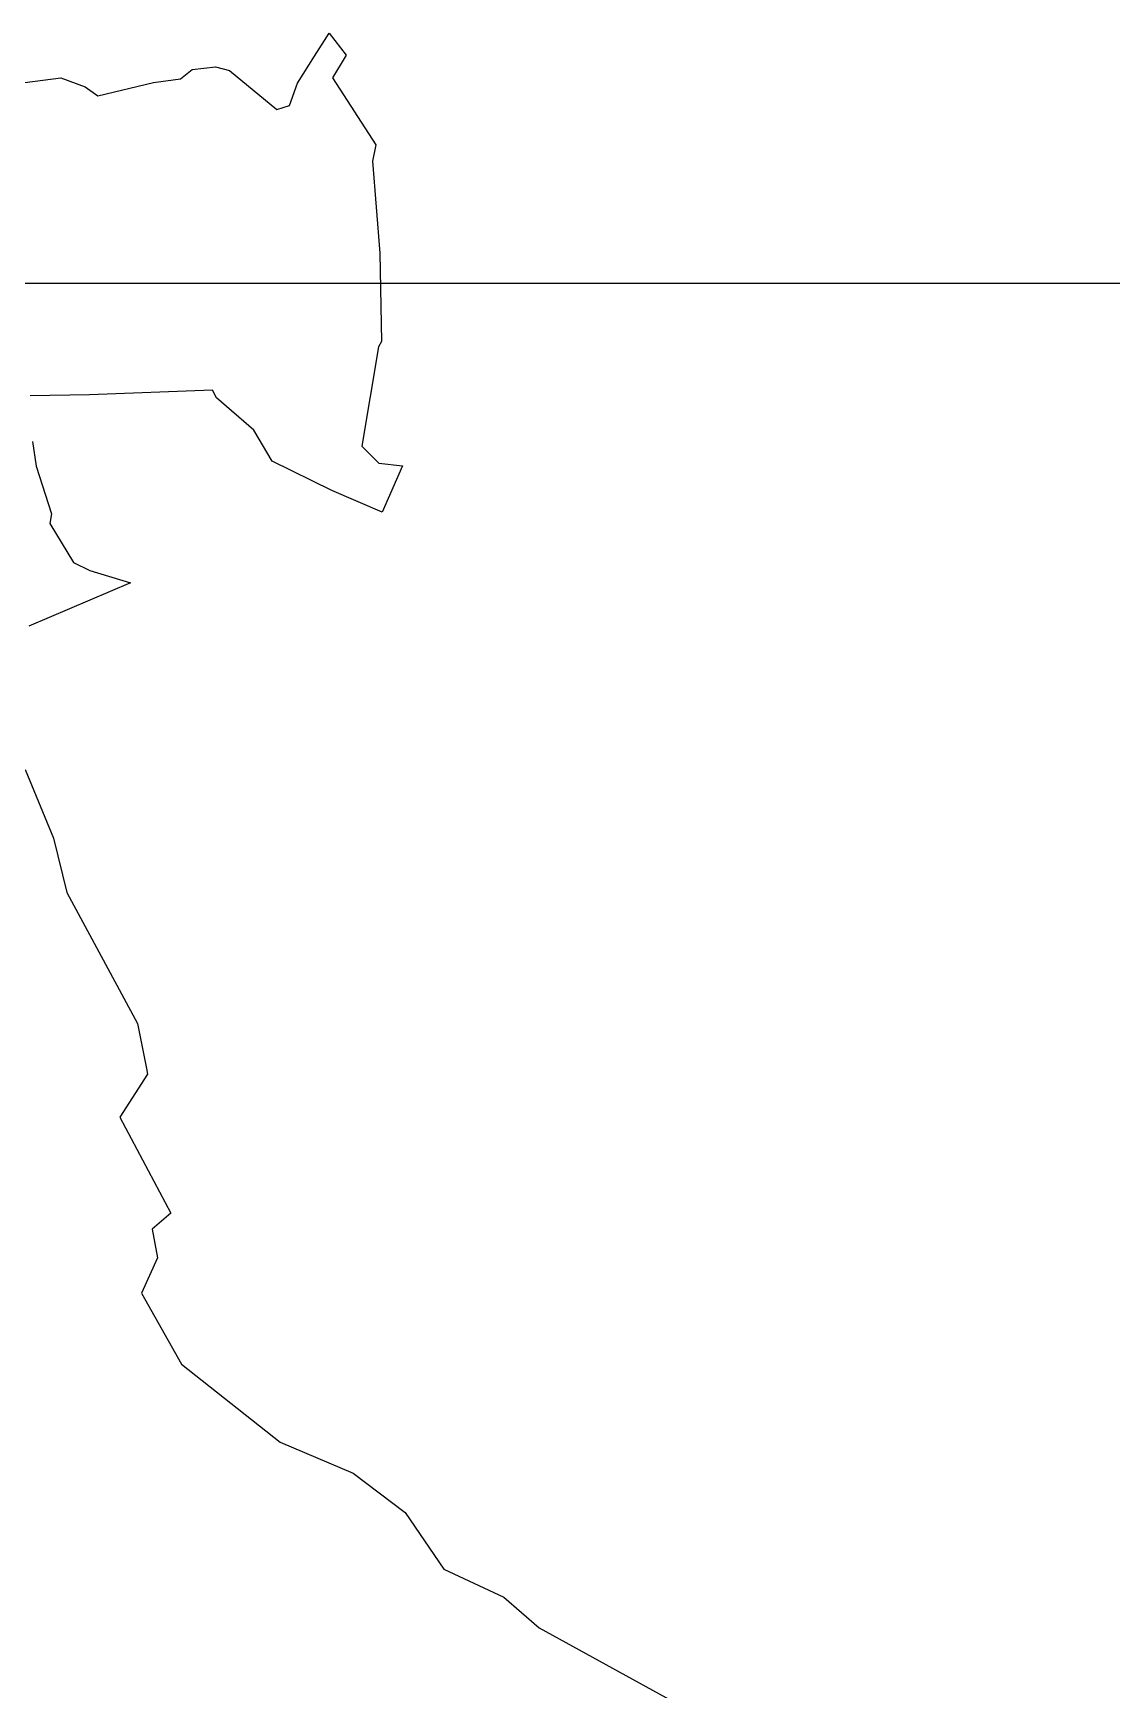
# Model space of a CAD drawing. Header units: metres. Extents: x 0 to 561379, y 0 to 4092696.
# Drawn here: x 323576 to 326906, y 1827166 to 1832284 of the extents above; entities that cross this region are included whole.
import ezdxf

# ---------------------------------------------------------------- set-up
doc = ezdxf.new("R2010")
doc.units = ezdxf.units.M
doc.layers.add('VILLAGE BOUNDRY', color=32, linetype='Continuous')
picture_1 = doc.add_image_def('image1.ecw', size_in_pixel=(466537, 1349983.0))

msp = doc.modelspace()

# ---------------------------------------------------------------- linework, layer by layer
at = {"layer": 'VILLAGE BOUNDRY'}
for points in [[(323549.7, 1832131.4, 0), (323661.1, 1832146.5, 0), (323735.8, 1832117.7, 0), (323775.1, 1832090.7, 0), (323947.4, 1832131.4, 0), (324030.6, 1832142.8, 0), (324067, 1832171.9, 0), (324139.1, 1832180.4, 0), (324181.7, 1832168.4, 0), (324328.4, 1832047.7, 0), (324367.5, 1832060.5, 0), (324392.2, 1832129.7, 0), (324444.6, 1832213, 0), (324489.3, 1832284.1, 0), (324542.3, 1832216.3, 0), (324500, 1832145.6, 0), (324633.4, 1831938.6, 0), (324623.7, 1831888.2, 0), (324646, 1831604.2, 0), (324651.3, 1831331.9, 0), (324641.7, 1831315.4, 0), (324590.1, 1831008.1, 0), (324642.9, 1830955.2, 0), (324716, 1830947.3, 0), (324653.5, 1830804.5, 0), (324498.3, 1830871.2, 0), (324314, 1830961.8, 0), (324257.3, 1831058, 0), (324141.8, 1831157.2, 0), (324129.6, 1831181.4, 0), (323750, 1831167, 0), (323566.5, 1831163.5, 0)], [(323573.7, 1831022.7, 0), (323585.2, 1830946.5, 0), (323631.8, 1830798.9, 0), (323627.2, 1830769, 0), (323700.2, 1830648.9, 0), (323750.6, 1830623.7, 0), (323876.4, 1830585.5, 0), (323561.8, 1830451.9, 0)], [(323551.3, 1830009.2, 0), (323638.9, 1829797.1, 0), (323679.5, 1829629.5, 0), (323898.3, 1829224.6, 0), (323925.2, 1829085.4, 0), (323928.4, 1829068.4, 0), (323843.5, 1828934.8, 0), (324000.6, 1828639.2, 0), (323943.1, 1828589.4, 0), (323959.2, 1828501.2, 0), (323909.7, 1828391.4, 0), (324034, 1828172.4, 0), (324338.3, 1827931.7, 0), (324564, 1827835.8, 0), (324724.3, 1827714.4, 0), (324843.7, 1827539.1, 0), (325029.2, 1827452, 0), (325138.2, 1827357.5, 0), (325858.2, 1826961.5, 0)]]:
    msp.add_polyline3d(points, dxfattribs=at)

# ---------------------------------------------------------------- pictures from other files: only their frames are drawn
image = msp.add_image(picture_1, insert=(319714.2, 1791012.4), size_in_units=(13996.1, 40499.5))
image.dxf.flags = 7

doc.saveas('drawing.dxf')
